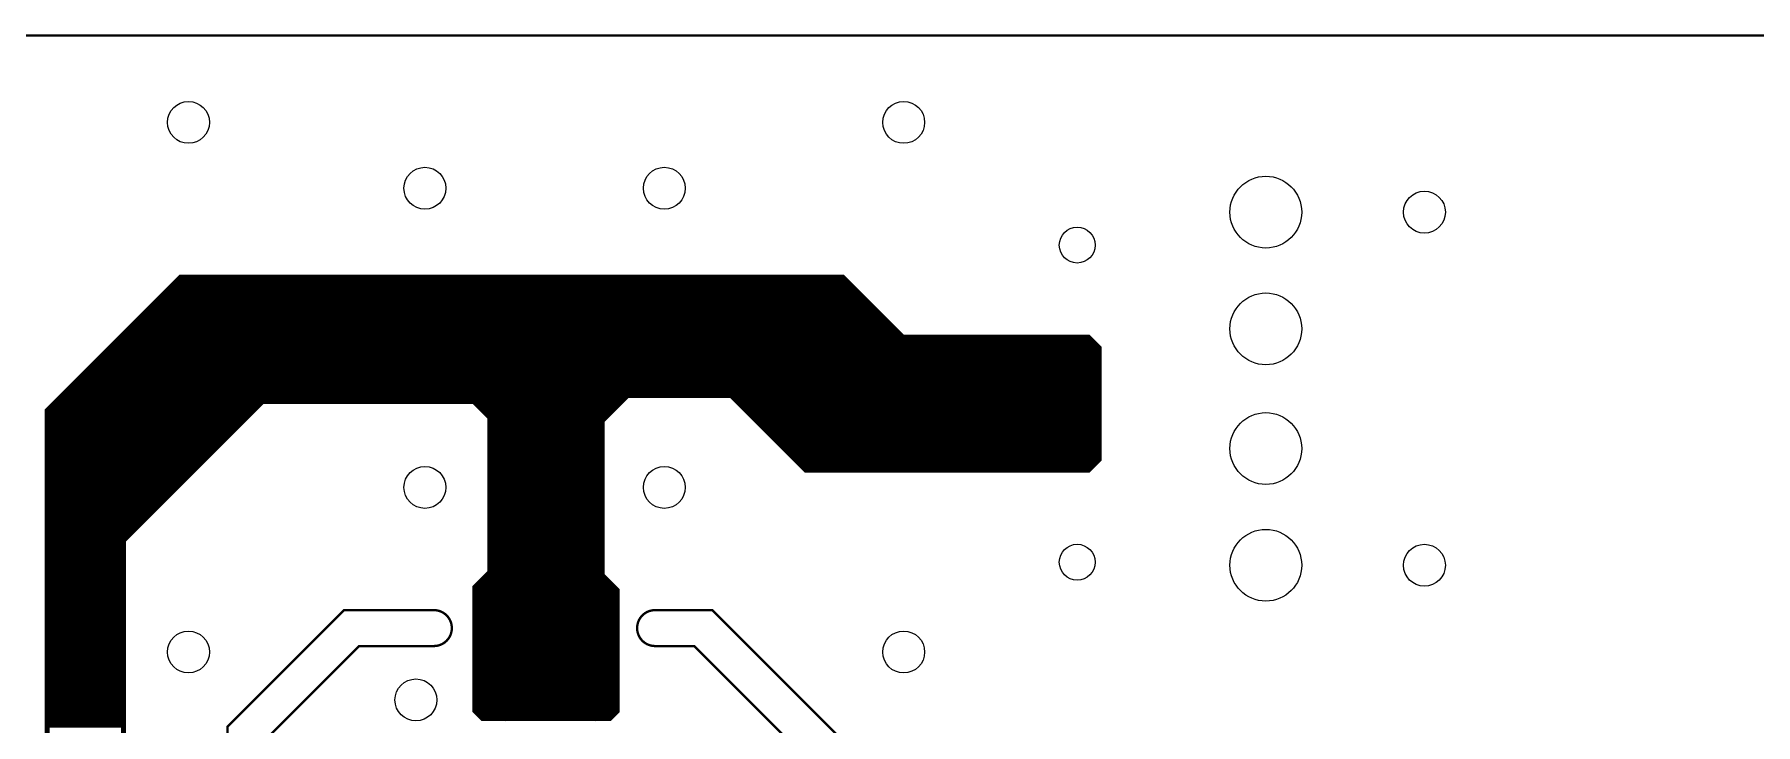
# Model space of a CAD drawing. Extents: x 0 to 219, y 0 to 131.
# Drawn here: x 36.5 to 109.6, y 102.1 to 131.4 of the extents above; entities that cross this region are included whole.
import ezdxf

# ---------------------------------------------------------------- set-up
doc = ezdxf.new("R2010")
doc.units = 0
doc.layers.get('0').update_dxf_attribs({"linetype": 'CONTINUOUS'})
doc.layers.add('CS', color=1, linetype='CONTINUOUS')
doc.layers.add('OUT', color=7, linetype='CONTINUOUS')

# ---------------------------------------------------------------- blocks, each defined once
blk = doc.blocks.new('ROUND_11')
blk.add_circle((0, 0), 0.889)
blk = doc.blocks.new('ROUND_34')
blk.add_circle((0, 0), 0.762)
blk = doc.blocks.new('ROUND_37')
blk.add_circle((0, 0), 1.524)

msp = doc.modelspace()

# ---------------------------------------------------------------- linework, layer by layer
at = {"layer": 'CS'}
for points, const_width in [([(34.798, 98.425), (36.957, 100.584), (36.957, 115.443), (42.671, 121.158), (70.866, 121.158), (73.406, 118.618), (81.28, 118.618)], 0.0254), ([(37.057, 100.584), (37.057, 115.402), (42.713, 121.058), (70.824, 121.058), (73.335, 118.547), (73.373, 118.524), (73.406, 118.518), (81.238, 118.518), (81.688, 118.069), (81.687, 113.325), (81.238, 112.876), (69.256, 112.876), (66.11, 116.022), (66.072, 116.045), (66.039, 116.051), (61.721, 116.051), (61.678, 116.041), (61.651, 116.022), (60.635, 115.006), (60.611, 114.968), (60.606, 114.935), (60.606, 108.458), (60.616, 108.414), (60.635, 108.387), (61.241, 107.782), (61.24, 102.657), (60.918, 102.335), (55.54, 102.335), (55.218, 102.657), (55.218, 107.909), (55.823, 108.514), (55.847, 108.552), (55.853, 108.585), (55.852, 115.062), (55.842, 115.106), (55.823, 115.133), (55.188, 115.768), (55.15, 115.791), (55.117, 115.797), (46.227, 115.797), (46.184, 115.787), (46.157, 115.768), (40.315, 109.926), (40.291, 109.888), (40.285, 109.855), (40.286, 101.473)], 0.2), ([(42.21, 120.555), (71.327, 120.555)], 0.2), ([(42.385, 120.73), (71.152, 120.73)], 0.2), ([(42.559, 120.904), (70.978, 120.904)], 0.2), ([(41.512, 119.857), (72.025, 119.857)], 0.2), ([(41.686, 120.031), (71.851, 120.031)], 0.2), ([(41.861, 120.206), (71.676, 120.206)], 0.2), ([(42.035, 120.38), (71.502, 120.38)], 0.2), ([(40.639, 118.984), (72.898, 118.984)], 0.2), ([(40.813, 119.158), (72.724, 119.158)], 0.2), ([(40.988, 119.333), (72.549, 119.333)], 0.2), ([(41.162, 119.507), (72.375, 119.507)], 0.2), ([(41.337, 119.682), (72.2, 119.682)], 0.2), ([(39.94, 118.285), (81.471, 118.285)], 0.2), ([(40.115, 118.46), (81.296, 118.46)], 0.2), ([(40.289, 118.634), (73.248, 118.634)], 0.2), ([(40.464, 118.809), (73.073, 118.809)], 0.2), ([(81.28, 118.618), (81.788, 118.11), (81.788, 113.284), (81.28, 112.776), (69.215, 112.776), (66.04, 115.951), (61.722, 115.951), (60.706, 114.935), (60.706, 108.458), (61.341, 107.823), (61.341, 102.616), (60.96, 102.235), (55.499, 102.235), (55.118, 102.616), (55.118, 107.95), (55.753, 108.585), (55.753, 115.062), (55.118, 115.697), (46.228, 115.697), (40.385, 109.855), (40.385, 101.473)], 0.0254), ([(39.242, 117.587), (81.688, 117.587)], 0.2), ([(39.416, 117.761), (81.688, 117.761)], 0.2), ([(39.591, 117.936), (81.688, 117.936)], 0.2), ([(39.766, 118.111), (81.645, 118.111)], 0.2), ([(38.543, 116.888), (81.687, 116.888)], 0.2), ([(38.718, 117.063), (81.687, 117.063)], 0.2), ([(38.893, 117.238), (81.687, 117.238)], 0.2), ([(39.067, 117.412), (81.688, 117.412)], 0.2), ([(37.845, 116.19), (81.687, 116.19)], 0.2), ([(38.02, 116.365), (81.687, 116.365)], 0.2), ([(38.194, 116.539), (81.687, 116.539)], 0.2), ([(38.369, 116.714), (81.687, 116.714)], 0.2), ([(37.057, 115.317), (45.706, 115.317)], 0.2), ([(37.147, 115.492), (45.881, 115.492)], 0.2), ([(37.321, 115.666), (46.055, 115.666)], 0.2), ([(37.496, 115.841), (61.47, 115.841)], 0.2), ([(37.67, 116.015), (61.644, 116.015)], 0.2), ([(55.29, 115.666), (61.295, 115.666)], 0.2), ([(55.464, 115.492), (61.121, 115.492)], 0.2), ([(55.639, 115.317), (60.946, 115.317)], 0.2), ([(66.117, 116.015), (81.687, 116.015)], 0.2), ([(66.291, 115.841), (81.687, 115.841)], 0.2), ([(66.466, 115.666), (81.687, 115.666)], 0.2), ([(66.64, 115.492), (81.687, 115.492)], 0.2), ([(66.815, 115.317), (81.687, 115.317)], 0.2), ([(37.057, 115.142), (45.531, 115.142)], 0.2), ([(37.057, 114.968), (45.357, 114.968)], 0.2), ([(37.057, 114.793), (45.182, 114.793)], 0.2), ([(37.057, 114.619), (45.008, 114.619)], 0.2), ([(55.814, 115.142), (60.771, 115.142)], 0.2), ([(55.852, 114.968), (60.611, 114.968)], 0.2), ([(55.852, 114.793), (60.606, 114.793)], 0.2), ([(55.852, 114.619), (60.606, 114.619)], 0.2), ([(66.99, 115.142), (81.687, 115.142)], 0.2), ([(67.164, 114.968), (81.687, 114.968)], 0.2), ([(67.339, 114.793), (81.687, 114.793)], 0.2), ([(67.513, 114.619), (81.687, 114.619)], 0.2), ([(37.057, 114.444), (44.833, 114.444)], 0.2), ([(37.057, 114.269), (44.658, 114.269)], 0.2), ([(37.057, 114.095), (44.484, 114.095)], 0.2), ([(37.057, 113.92), (44.309, 113.92)], 0.2), ([(55.852, 114.444), (60.606, 114.444)], 0.2), ([(55.852, 114.269), (60.606, 114.269)], 0.2), ([(55.852, 114.095), (60.606, 114.095)], 0.2), ([(55.852, 113.92), (60.606, 113.92)], 0.2), ([(67.688, 114.444), (81.687, 114.444)], 0.2), ([(67.863, 114.269), (81.687, 114.269)], 0.2), ([(68.037, 114.095), (81.687, 114.095)], 0.2), ([(68.212, 113.92), (81.687, 113.92)], 0.2), ([(37.057, 113.746), (44.135, 113.746)], 0.2), ([(37.057, 113.571), (43.96, 113.571)], 0.2), ([(37.057, 113.396), (43.785, 113.396)], 0.2), ([(37.057, 113.222), (43.611, 113.222)], 0.2), ([(55.852, 113.746), (60.606, 113.746)], 0.2), ([(55.852, 113.571), (60.606, 113.571)], 0.2), ([(55.852, 113.396), (60.606, 113.396)], 0.2), ([(55.852, 113.222), (60.606, 113.222)], 0.2), ([(68.386, 113.746), (81.687, 113.746)], 0.2), ([(68.561, 113.571), (81.687, 113.571)], 0.2), ([(68.736, 113.396), (81.687, 113.396)], 0.2), ([(68.91, 113.222), (81.584, 113.222)], 0.2), ([(37.057, 113.047), (43.436, 113.047)], 0.2), ([(37.057, 112.873), (43.262, 112.873)], 0.2), ([(37.057, 112.698), (43.087, 112.698)], 0.2), ([(37.057, 112.523), (42.912, 112.523)], 0.2), ([(55.852, 113.047), (60.606, 113.047)], 0.2), ([(55.852, 112.873), (60.606, 112.873)], 0.2), ([(55.852, 112.698), (60.606, 112.698)], 0.2), ([(55.852, 112.523), (60.606, 112.523)], 0.2), ([(69.085, 113.047), (81.409, 113.047)], 0.2), ([(37.057, 112.349), (42.738, 112.349)], 0.2), ([(37.057, 112.174), (42.563, 112.174)], 0.2), ([(37.057, 112), (42.389, 112)], 0.2), ([(37.057, 111.825), (42.214, 111.825)], 0.2), ([(55.852, 112.349), (60.606, 112.349)], 0.2), ([(55.852, 112.174), (60.606, 112.174)], 0.2), ([(55.852, 112), (60.606, 112)], 0.2), ([(55.852, 111.825), (60.606, 111.825)], 0.2), ([(37.057, 111.65), (42.039, 111.65)], 0.2), ([(37.057, 111.476), (41.865, 111.476)], 0.2), ([(37.057, 111.301), (41.69, 111.301)], 0.2), ([(37.057, 111.127), (41.516, 111.127)], 0.2), ([(37.057, 110.952), (41.341, 110.952)], 0.2), ([(55.852, 111.65), (60.606, 111.65)], 0.2), ([(55.852, 111.476), (60.606, 111.476)], 0.2), ([(55.852, 111.301), (60.606, 111.301)], 0.2), ([(55.852, 111.127), (60.606, 111.127)], 0.2), ([(55.852, 110.952), (60.606, 110.952)], 0.2), ([(37.057, 110.777), (41.166, 110.777)], 0.2), ([(37.057, 110.603), (40.992, 110.603)], 0.2), ([(37.057, 110.428), (40.817, 110.428)], 0.2), ([(37.057, 110.254), (40.643, 110.254)], 0.2), ([(55.852, 110.777), (60.606, 110.777)], 0.2), ([(55.852, 110.603), (60.606, 110.603)], 0.2), ([(55.852, 110.428), (60.606, 110.428)], 0.2), ([(55.852, 110.254), (60.606, 110.254)], 0.2), ([(37.057, 110.079), (40.468, 110.079)], 0.2), ([(37.057, 109.904), (40.301, 109.904)], 0.2), ([(37.057, 109.73), (40.285, 109.73)], 0.2), ([(37.057, 109.555), (40.285, 109.555)], 0.2), ([(55.852, 110.079), (60.606, 110.079)], 0.2), ([(55.852, 109.904), (60.606, 109.904)], 0.2), ([(55.852, 109.73), (60.606, 109.73)], 0.2), ([(55.853, 109.555), (60.606, 109.555)], 0.2), ([(37.057, 109.381), (40.285, 109.381)], 0.2), ([(37.057, 109.206), (40.285, 109.206)], 0.2), ([(37.057, 109.031), (40.285, 109.031)], 0.2), ([(37.057, 108.857), (40.285, 108.857)], 0.2), ([(55.853, 109.381), (60.606, 109.381)], 0.2), ([(55.853, 109.206), (60.606, 109.206)], 0.2), ([(55.853, 109.031), (60.606, 109.031)], 0.2), ([(55.853, 108.857), (60.606, 108.857)], 0.2), ([(37.057, 108.682), (40.285, 108.682)], 0.2), ([(37.057, 108.508), (40.285, 108.508)], 0.2), ([(37.057, 108.333), (40.286, 108.333)], 0.2), ([(37.057, 108.158), (40.286, 108.158)], 0.2), ([(55.467, 108.158), (60.864, 108.158)], 0.2), ([(55.642, 108.333), (60.689, 108.333)], 0.2), ([(55.817, 108.508), (60.606, 108.508)], 0.2), ([(55.853, 108.682), (60.606, 108.682)], 0.2), ([(37.057, 107.984), (40.286, 107.984)], 0.2), ([(37.057, 107.809), (40.286, 107.809)], 0.2), ([(37.057, 107.635), (40.286, 107.635)], 0.2), ([(37.057, 107.46), (40.286, 107.46)], 0.2), ([(37.057, 107.285), (40.286, 107.285)], 0.2), ([(55.218, 107.809), (61.213, 107.809)], 0.2), ([(55.218, 107.635), (61.241, 107.635)], 0.2), ([(55.218, 107.46), (61.241, 107.46)], 0.2), ([(55.218, 107.285), (61.241, 107.285)], 0.2), ([(55.293, 107.984), (61.038, 107.984)], 0.2), ([(37.057, 107.111), (40.286, 107.111)], 0.2), ([(37.057, 106.936), (40.286, 106.936)], 0.2), ([(37.057, 106.762), (40.286, 106.762)], 0.2), ([(37.057, 106.587), (40.286, 106.587)], 0.2), ([(55.218, 107.111), (61.241, 107.111)], 0.2), ([(55.218, 106.936), (61.241, 106.936)], 0.2), ([(55.218, 106.762), (61.24, 106.762)], 0.2), ([(55.218, 106.587), (61.24, 106.587)], 0.2), ([(37.057, 106.412), (40.286, 106.412)], 0.2), ([(37.057, 106.238), (40.286, 106.238)], 0.2), ([(37.057, 106.063), (40.286, 106.063)], 0.2), ([(37.057, 105.889), (40.286, 105.889)], 0.2), ([(55.218, 106.412), (61.24, 106.412)], 0.2), ([(55.218, 106.238), (61.24, 106.238)], 0.2), ([(55.218, 106.063), (61.24, 106.063)], 0.2), ([(55.218, 105.889), (61.24, 105.889)], 0.2), ([(37.057, 105.714), (40.286, 105.714)], 0.2), ([(37.057, 105.539), (40.286, 105.539)], 0.2), ([(37.057, 105.365), (40.286, 105.365)], 0.2), ([(37.057, 105.19), (40.286, 105.19)], 0.2), ([(55.218, 105.714), (61.24, 105.714)], 0.2), ([(55.218, 105.539), (61.24, 105.539)], 0.2), ([(55.218, 105.365), (61.24, 105.365)], 0.2), ([(55.218, 105.19), (61.24, 105.19)], 0.2), ([(37.057, 105.016), (40.286, 105.016)], 0.2), ([(37.057, 104.841), (40.286, 104.841)], 0.2), ([(37.057, 104.666), (40.286, 104.666)], 0.2), ([(37.057, 104.492), (40.286, 104.492)], 0.2), ([(55.218, 105.016), (61.24, 105.016)], 0.2), ([(55.218, 104.841), (61.24, 104.841)], 0.2), ([(55.218, 104.666), (61.24, 104.666)], 0.2), ([(55.218, 104.492), (61.24, 104.492)], 0.2), ([(37.057, 104.317), (40.286, 104.317)], 0.2), ([(37.057, 104.143), (40.286, 104.143)], 0.2), ([(37.057, 103.968), (40.286, 103.968)], 0.2), ([(37.057, 103.793), (40.286, 103.793)], 0.2), ([(55.218, 104.317), (61.24, 104.317)], 0.2), ([(55.218, 104.143), (61.24, 104.143)], 0.2), ([(55.218, 103.968), (61.24, 103.968)], 0.2), ([(55.218, 103.793), (61.24, 103.793)], 0.2), ([(37.057, 103.619), (40.286, 103.619)], 0.2), ([(37.057, 103.444), (40.286, 103.444)], 0.2), ([(37.057, 103.27), (40.286, 103.27)], 0.2), ([(37.057, 103.095), (40.286, 103.095)], 0.2), ([(37.057, 102.92), (40.286, 102.92)], 0.2), ([(55.218, 103.619), (61.24, 103.619)], 0.2), ([(55.218, 103.444), (61.24, 103.444)], 0.2), ([(55.218, 103.27), (61.24, 103.27)], 0.2), ([(55.218, 103.095), (61.24, 103.095)], 0.2), ([(55.218, 102.92), (61.24, 102.92)], 0.2), ([(37.057, 102.746), (40.286, 102.746)], 0.2), ([(37.057, 102.571), (40.286, 102.571)], 0.2), ([(37.057, 102.397), (40.286, 102.397)], 0.2), ([(37.057, 102.222), (40.286, 102.222)], 0.2), ([(55.218, 102.746), (61.24, 102.746)], 0.2), ([(55.304, 102.571), (61.154, 102.571)], 0.2), ([(55.478, 102.397), (60.98, 102.397)], 0.2), ([(37.057, 102.047), (40.286, 102.047)], 0.2)]:
    msp.add_lwpolyline(points, dxfattribs=dict(at, const_width=const_width))
at = {"layer": 'OUT', "const_width": 0.1}
for points in [[(0, 0), (218.948, 0), (218.948, 131.318), (0, 131.318), (0, 0)], [(8.255, 84.201), (40.385, 84.201), (44.704, 88.519), (44.704, 101.981), (49.657, 106.934), (53.467, 106.934)], [(53.467, 106.934), (53.533412, 106.9311), (53.599318, 106.922422), (53.66422, 106.908034), (53.727618, 106.888044), (53.789034, 106.862606), (53.848, 106.83191), (53.904064, 106.796192), (53.956804, 106.755724), (54.005814, 106.710814), (54.050724, 106.661804), (54.091192, 106.609064), (54.12691, 106.553), (54.157606, 106.494034), (54.183044, 106.432618), (54.203034, 106.36922), (54.217422, 106.304318), (54.2261, 106.238412), (54.229, 106.172), (54.2261, 106.105586), (54.217422, 106.03968), (54.203034, 105.974778), (54.183044, 105.91138), (54.157606, 105.849964), (54.12691, 105.791), (54.091192, 105.734934), (54.050724, 105.682194), (54.005814, 105.633184), (53.956804, 105.588274), (53.904064, 105.547806), (53.848, 105.512088), (53.789034, 105.481392), (53.727618, 105.455954), (53.66422, 105.435964), (53.599318, 105.421576), (53.533412, 105.412898), (53.467, 105.41), (50.292, 105.41), (46.228, 101.346)], [(70.866, 101.346), (65.278, 106.934), (62.865, 106.934), (62.798544, 106.932058), (62.732512, 106.924332), (62.667404, 106.910882), (62.603716, 106.891806), (62.541934, 106.867254), (62.482526, 106.83741), (62.425944, 106.802502), (62.372622, 106.762796), (62.322962, 106.718592), (62.277344, 106.67023), (62.236114, 106.618074), (62.199588, 106.562526), (62.168042, 106.504004), (62.141716, 106.442954), (62.12081, 106.379844), (62.105486, 106.315152), (62.095858, 106.24937), (62.092, 106.183), (62.09394, 106.116544), (62.101666, 106.050512), (62.115116, 105.985404), (62.134192, 105.921716), (62.158744, 105.859934), (62.188588, 105.800526), (62.223496, 105.743944), (62.263202, 105.690622), (62.307406, 105.640962), (62.355768, 105.595344), (62.407924, 105.554114), (62.463472, 105.517588), (62.521994, 105.486042), (62.583044, 105.459716), (62.646154, 105.43881), (62.710846, 105.423486), (62.776628, 105.413858), (62.843, 105.41), (62.865, 105.41), (64.516, 105.41), (70.104, 99.822)]]:
    msp.add_lwpolyline(points, dxfattribs=at)

# ---------------------------------------------------------------- block references
at = {"layer": 'CS'}
for name, p in [('ROUND_11', (43.052, 127.635)), ('ROUND_11', (73.406, 127.635)), ('ROUND_11', (53.086, 124.841)), ('ROUND_11', (63.246, 124.841)), ('ROUND_37', (88.773, 123.825)), ('ROUND_11', (95.504, 123.825)), ('ROUND_34', (80.772, 122.428)), ('ROUND_37', (88.773, 118.872)), ('ROUND_34', (80.772, 117.348)), ('ROUND_34', (80.772, 114.046)), ('ROUND_37', (88.773, 113.792)), ('ROUND_11', (53.086, 112.141)), ('ROUND_11', (63.246, 112.141)), ('ROUND_37', (88.773, 108.839)), ('ROUND_34', (80.772, 108.966)), ('ROUND_11', (95.504, 108.839)), ('ROUND_11', (43.052, 105.156)), ('ROUND_11', (73.406, 105.156)), ('ROUND_11', (52.705, 103.124)), ('ROUND_11', (56.515, 103.124)), ('ROUND_11', (60.325, 103.124))]:
    msp.add_blockref(name, p, dxfattribs=at)

doc.saveas('drawing.dxf')
